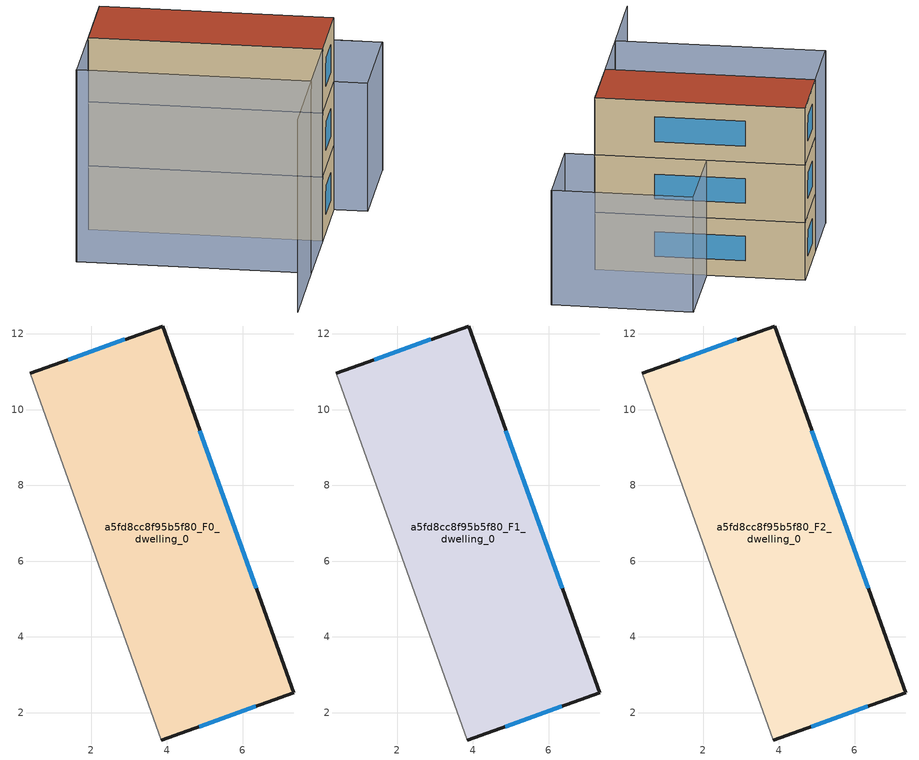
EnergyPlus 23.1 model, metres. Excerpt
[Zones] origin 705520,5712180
a5fd8cc8f95b5f80_F0_dwelling_0
 floor ground (EU_floor_Construction): 3.89,12.2 7.34,2.52 3.85,1.28 0.4,10.96 z0
 wall outside (EU_wall_Construction): 3.85,1.28 7.34,2.52 3.89,12.2 0.4,10.96 z0:3
 wall adiabatic (EU_wall_Construction): 0.4,10.96 3.85,1.28 z0:3
 window (EU_Window_Construction): 2.89,11.85 1.39,11.31 / 6.36,5.28 4.87,9.45 / 4.85,1.63 6.35,2.17 z0.85:2.15
a5fd8cc8f95b5f80_F1_dwelling_0
 floor to a5fd8cc8f95b5f80_F0_dwelling_0 (EU_floor_Construction): 3.89,12.2 7.34,2.52 3.85,1.28 0.4,10.96 z3
 wall outside (EU_wall_Construction): 3.85,1.28 7.34,2.52 3.89,12.2 0.4,10.96 z3:6
 wall adiabatic (EU_wall_Construction): 0.4,10.96 3.85,1.28 z3:6
 window (EU_Window_Construction): 2.89,11.85 1.39,11.31 / 6.36,5.28 4.87,9.45 / 4.85,1.63 6.35,2.17 z3.85:5.15
a5fd8cc8f95b5f80_F2_dwelling_0
 floor to a5fd8cc8f95b5f80_F1_dwelling_0 (EU_floor_Construction): 3.89,12.2 7.34,2.52 3.85,1.28 0.4,10.96 z6
 wall outside (EU_wall_Construction): 3.85,1.28 7.34,2.52 3.89,12.2 0.4,10.96 z6:9
 wall adiabatic (EU_wall_Construction): 0.4,10.96 3.85,1.28 z6:9
 window (EU_Window_Construction): 2.89,11.85 1.39,11.31 / 6.36,5.28 4.87,9.45 / 4.85,1.63 6.35,2.17 z6.85:8.15
 roof outside (EU_roof_Construction): 7.34,2.52 3.89,12.2 0.4,10.96 3.85,1.28 z9
shading: -3.13,9.72 0.33,0.02 / 0.33,0.02 -3.92,-1.5 / 0.4,10.96 3.85,1.28 / 3.85,1.28 0.33,0.02 / 0.33,0.02 -3.13,9.7 / -3.13,9.7 0.4,10.96 z0:9; 12.36,2.72 10.01,9.27 / 12.35,2.74 7.83,1.13 / 7.83,1.13 5.51,7.66 / 5.51,7.66 10.03,9.27 / 10.03,9.27 12.35,2.74 z0:6
[Building]
EU S2 Campaign: North Axis=0; Terrain=City; Solar Distribution=FullExterior
[Site:Location]
London: Latitude=51.5; Longitude=-0.5; Time Zone=0; Elevation=25
[SizingPeriod:WeatherFileDays]
AnnualSizingPeriod: Begin Month=1; Begin Day of Month=1; End Month=12; End Day of Month=31; Day of Week for Start Day=Monday; Use Weather File Daylight Saving Period=No; Use Weather File Rain and Snow Indicators=No
[MATERIAL]
EU_InternalMass_Material: Roughness=MediumRough; Thickness=0.1; Conductivity=1; Density=1800; Specific Heat=900; Thermal Absorptance=0.9; Solar Absorptance=0.7; Visible Absorptance=0.7
[MATERIAL:NOMASS] Roughness=MediumRough; Thermal Absorptance=0.9; Solar Absorptance=0.7; Visible Absorptance=0.7
Name | Thermal Resistance
EU_wall_NoMass | 0.71061
EU_roof_NoMass | 2.41608
EU_floor_NoMass | 1.75078
[WINDOWMATERIAL:SIMPLEGLAZINGSYSTEM]
EU_Window_SimpleGlazing: UFactor=2.64892; Solar Heat Gain Coefficient=0.76; Visible Transmittance=0.76
[CONSTRUCTION]
EU_wall_Construction: EU_wall_NoMass
EU_roof_Construction: EU_roof_NoMass
EU_floor_Construction: EU_floor_NoMass
EU_Window_Construction: EU_Window_SimpleGlazing
EU_InternalMass_Construction: EU_InternalMass_Material
[ZONE] Type=1; Multiplier=1; Ceiling Height=autocalculate; Volume=114.327; Floor Area=autocalculate; Part of Total Floor Area=Yes
a5fd8cc8f95b5f80_F0_dwelling_0; a5fd8cc8f95b5f80_F1_dwelling_0; a5fd8cc8f95b5f80_F2_dwelling_0
[INTERNALMASS] Construction=EU_InternalMass_Construction; Surface Area=38.1088
Name | Zone or ZoneList
a5fd8cc8f95b5f80_F0_dwelling_0_EU_InternalMass | a5fd8cc8f95b5f80_F0_dwelling_0
a5fd8cc8f95b5f80_F1_dwelling_0_EU_InternalMass | a5fd8cc8f95b5f80_F1_dwelling_0
a5fd8cc8f95b5f80_F2_dwelling_0_EU_InternalMass | a5fd8cc8f95b5f80_F2_dwelling_0
[OTHEREQUIPMENT] Fuel Type=Electricity; Design Level Calculation Method=Watts/Area; Power per Zone Floor Area=1; Fraction Latent=0; Fraction Radiant=0; Fraction Lost=0; Carbon Dioxide Generation Rate=0; EndUse Subcategory=EU_Step8_InternalGains
Name | Zone or ZoneList or Space or SpaceList | Schedule
EU_Step8_InternalGain_a5fd8cc8f95b5f80_F0_dwelling_0_f000 | a5fd8cc8f95b5f80_F0_dwelling_0 | EU_Step8_GainSchedule_a5fd8cc8f95b5f80_F0_dwelling_0_f000
EU_Step8_InternalGain_a5fd8cc8f95b5f80_F1_dwelling_0_f000 | a5fd8cc8f95b5f80_F1_dwelling_0 | EU_Step8_GainSchedule_a5fd8cc8f95b5f80_F1_dwelling_0_f000
EU_Step8_InternalGain_a5fd8cc8f95b5f80_F2_dwelling_0_f000 | a5fd8cc8f95b5f80_F2_dwelling_0 | EU_Step8_GainSchedule_a5fd8cc8f95b5f80_F2_dwelling_0_f000
[ZONEVENTILATION:DESIGNFLOWRATE] Schedule=EU_AlwaysOn; Design Flow Rate Calculation Method=AirChanges/Hour; Air Changes per Hour=0.496673; Ventilation Type=Natural; Fan Pressure Rise=0; Fan Total Efficiency=1; Constant Term Coefficient=1; Temperature Term Coefficient=0; Velocity Term Coefficient=0; Velocity Squared Term Coefficient=0; Minimum Indoor Temperature=-100; Maximum Indoor Temperature=100; Delta Temperature=-100; Minimum Outdoor Temperature=-100; Maximum Outdoor Temperature=100; Maximum Wind Speed=40
Name | Zone or ZoneList or Space or SpaceList
EU_ConstantAir_a5fd8cc8f95b5f80_F0_dwelling_0 | a5fd8cc8f95b5f80_F0_dwelling_0
EU_ConstantAir_a5fd8cc8f95b5f80_F1_dwelling_0 | a5fd8cc8f95b5f80_F1_dwelling_0
EU_ConstantAir_a5fd8cc8f95b5f80_F2_dwelling_0 | a5fd8cc8f95b5f80_F2_dwelling_0
[HVACTEMPLATE:THERMOSTAT] Constant Heating Setpoint=20; Constant Cooling Setpoint=50
EU_HeatOnly_a5fd8cc8f95b5f80_F0_dwelling_0; EU_HeatOnly_a5fd8cc8f95b5f80_F1_dwelling_0; EU_HeatOnly_a5fd8cc8f95b5f80_F2_dwelling_0
[HVACTEMPLATE:ZONE:IDEALLOADSAIRSYSTEM] System Availability Schedule=EU_AlwaysOn; Maximum Heating Supply Air Temperature=50; Minimum Cooling Supply Air Temperature=13; Maximum Heating Supply Air Humidity Ratio=0.0156; Minimum Cooling Supply Air Humidity Ratio=0.0077; Heating Limit=NoLimit; Cooling Limit=NoLimit; Heating Availability Schedule=EU_AlwaysOn; Cooling Availability Schedule=EU_CoolingOff; Dehumidification Control Type=ConstantSensibleHeatRatio; Cooling Sensible Heat Ratio=0.7; Dehumidification Setpoint=60; Humidification Control Type=None; Humidification Setpoint=30; Outdoor Air Method=None; Outdoor Air Flow Rate per Person=0.00944; Outdoor Air Flow Rate per Zone Floor Area=0; Outdoor Air Flow Rate per Zone=0; Demand Controlled Ventilation Type=None; Outdoor Air Economizer Type=NoEconomizer; Heat Recovery Type=None; Sensible Heat Recovery Effectiveness=0.7; Latent Heat Recovery Effectiveness=0.65
Name | Template Thermostat
a5fd8cc8f95b5f80_F0_dwelling_0 | EU_HeatOnly_a5fd8cc8f95b5f80_F0_dwelling_0
a5fd8cc8f95b5f80_F1_dwelling_0 | EU_HeatOnly_a5fd8cc8f95b5f80_F1_dwelling_0
a5fd8cc8f95b5f80_F2_dwelling_0 | EU_HeatOnly_a5fd8cc8f95b5f80_F2_dwelling_0
[SIZING:ZONE] Zone Cooling Design Supply Air Temperature Input Method=SupplyAirTemperature; Zone Cooling Design Supply Air Temperature=13; Zone Heating Design Supply Air Temperature Input Method=SupplyAirTemperature; Zone Heating Design Supply Air Temperature=50; Zone Cooling Design Supply Air Humidity Ratio=0.008; Zone Heating Design Supply Air Humidity Ratio=0.008; Cooling Design Air Flow Method=DesignDay; Cooling Design Air Flow Rate=0; Cooling Minimum Air Flow per Zone Floor Area=0.000762; Cooling Minimum Air Flow=0; Cooling Minimum Air Flow Fraction=0.2; Heating Design Air Flow Method=DesignDay; Heating Design Air Flow Rate=0; Heating Maximum Air Flow per Zone Floor Area=0.002032; Heating Maximum Air Flow=0.141576; Heating Maximum Air Flow Fraction=0.3; Account for Dedicated Outdoor Air System=No; Dedicated Outdoor Air System Control Strategy=NeutralSupplyAir; Dedicated Outdoor Air Low Setpoint Temperature for Design=autosize; Dedicated Outdoor Air High Setpoint Temperature for Design=autosize; Zone Load Sizing Method=Sensible Load Only No Latent Load; Zone Latent Cooling Design Supply Air Humidity Ratio Input Method=HumidityRatioDifference; Zone Cooling Design Supply Air Humidity Ratio Difference=0.005; Zone Latent Heating Design Supply Air Humidity Ratio Input Method=HumidityRatioDifference; Zone Humidification Design Supply Air Humidity Ratio Difference=0.005
a5fd8cc8f95b5f80_F0_dwelling_0; a5fd8cc8f95b5f80_F1_dwelling_0; a5fd8cc8f95b5f80_F2_dwelling_0
[SCHEDULE:CONSTANT]
Name | Hourly Value
EU_AlwaysOn | 1
EU_CoolingOff | 0
[SCHEDULE:FILE] Column Number=1; Rows to Skip at Top=0; Number of Hours of Data=8760; Column Separator=Comma; Interpolate to Timestep=No; Minutes per Item=60; Adjust Schedule for Daylight Savings=Yes
Name | File
EU_Step8_GainSchedule_a5fd8cc8f95b5f80_F0_dwelling_0_f000 | ../../schedules/a5fd8cc8f95b5f80/a5fd8cc8f95b5f80_F0_dwelling_0_f000_gain.csv
EU_Step8_GainSchedule_a5fd8cc8f95b5f80_F1_dwelling_0_f000 | ../../schedules/a5fd8cc8f95b5f80/a5fd8cc8f95b5f80_F1_dwelling_0_f000_gain.csv
EU_Step8_GainSchedule_a5fd8cc8f95b5f80_F2_dwelling_0_f000 | ../../schedules/a5fd8cc8f95b5f80/a5fd8cc8f95b5f80_F2_dwelling_0_f000_gain.csv
